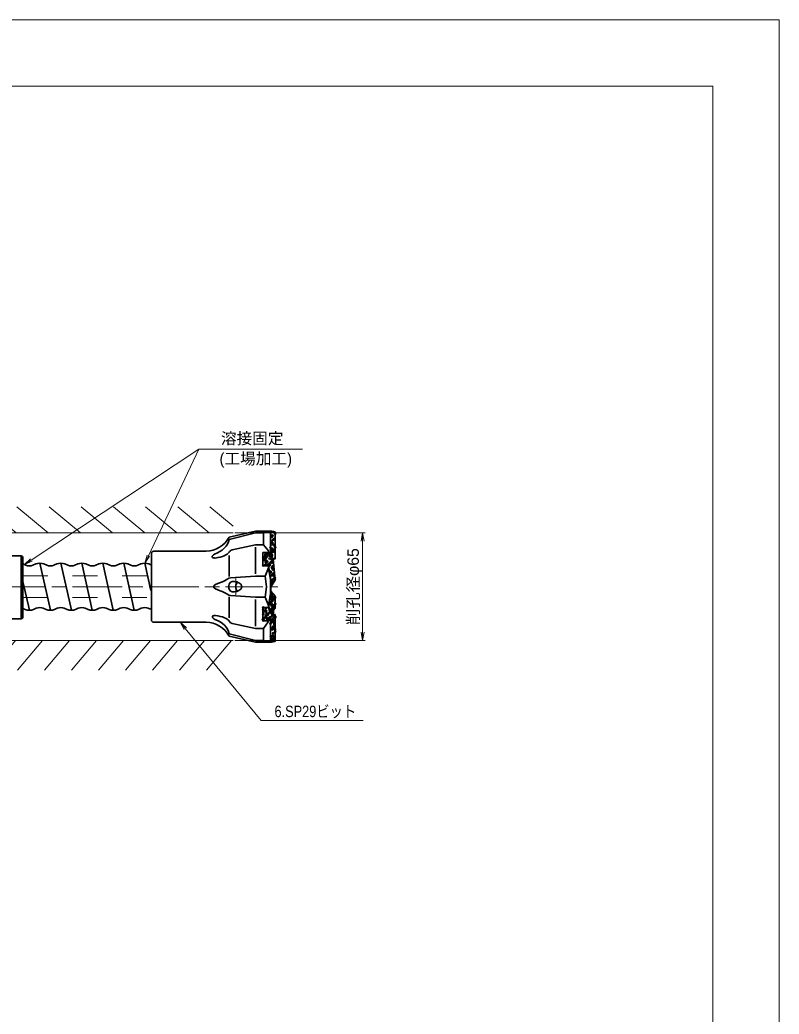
# Model space of a CAD drawing. Units: millimetres at full size, sheet at 1:2.5; details may follow other scales. Extents: x 2190 to 3870, y 1084 to 2286.
# Drawn here: x 3411 to 3870, y 1685 to 2286 of the extents above; entities that cross this region are included whole.
import ezdxf
from ezdxf.enums import TextEntityAlignment as Align

# ---------------------------------------------------------------- set-up
doc = ezdxf.new("R2010")
doc.units = ezdxf.units.MM
doc.header["$LTSCALE"] = 2.5
doc.header["$PDMODE"] = 32
doc.header["$PDSIZE"] = 1.25
doc.linetypes.add('CHAIN', pattern=[18.5, 12, -1.5, 3.5, -1.5])
doc.linetypes.add('DASHED_SPACED', pattern=[12, 6, -6])
for name, color, linetype, lineweight in [('1外形線', 7, 'Continuous', 35), ('2細い実線', 3, 'Continuous', 20), ('3隠れ線', 2, 'DASHED_SPACED', 13), ('4中心線', 1, 'CHAIN', 15), ('6寸法線', 4, 'Continuous', 13), ('7 枠・タイトル', 7, 'Continuous', 13), ('DEFPOINTS_7', 7, 'Continuous', 13)]:
    doc.layers.add(name, color=color, linetype=linetype, lineweight=lineweight)
doc.layers.add('9文字', color=7, linetype='Continuous')
doc.styles.add('ＭＳ Ｐゴシック', font='')
doc.styles.get('ＭＳ Ｐゴシック').set_extended_font_data('MS PGothic')

# ---------------------------------------------------------------- blocks, each defined once
blk = doc.blocks.new('open_arrow')
at = {"color": 0, "linetype": 'Continuous', "lineweight": -2}
blk.add_lwpolyline([(7.5, 1.25), (0, 0), (7.5, -1.25)], dxfattribs=at)

msp = doc.modelspace()

# ---------------------------------------------------------------- hatches: boundary and pattern name
at = {"layer": '2細い実線'}
h = msp.add_hatch(dxfattribs=at)
h.set_pattern_fill('USER', color=256, style=0, pattern_type=2)
h.set_pattern_definition([(140, (-1653.664, 2470.859), (-8.03485, -9.57556), [])])
h.paths.add_polyline_path([(3539.899, 1976.154), (3539.899, 1992.016), (3222.453, 1991.992), (3222.453, 1976.13)])
h = msp.add_hatch(dxfattribs=at)
h.set_pattern_fill('USER', color=256, style=0, pattern_type=2)
h.set_pattern_definition([(50, (-1653.664, 2470.859), (-9.57556, 8.03485), [])])
h.paths.add_polyline_path([(3222.453, 1911.13), (3222.453, 1893.109), (3539.899, 1893.134), (3539.899, 1911.147), (3539.864, 1911.154)])

# ---------------------------------------------------------------- linework, layer by layer
at = {"layer": '1外形線'}
for p, q in [((3553.453, 1977.151), (3537.453, 1973.651)), ((3553.453, 1976.167), (3537.453, 1972.175)), ((3563.266, 1977.134), (3553.453, 1977.151)), ((3558.183, 1976.167), (3553.453, 1976.167)), ((3562.662, 1976.655), (3558.183, 1976.167)), ((3558.183, 1968.998), (3558.183, 1976.167)), ((3565.391, 1976.768), (3562.453, 1976.655)), ((3562.453, 1976.633), (3562.453, 1962.314)), ((3565.391, 1976.768), (3563.266, 1977.134)), ((3565.391, 1976.768), (3565.391, 1960.443)), ((3553.453, 1968.998), (3539.405, 1965.925)), ((3558.183, 1968.998), (3553.453, 1968.998)), ((3553.453, 1967.486), (3553.453, 1951.426)), ((3561.301, 1965.428), (3558.183, 1968.998)), ((3367.781, 1962.238), (3411.781, 1962.238)), ((3411.781, 1924.238), (3411.781, 1962.238)), ((3412.781, 1925.238), (3412.781, 1961.238)), ((3490.453, 1963.651), (3490.453, 1923.651)), ((3523.652, 1965.151), (3491.953, 1965.151)), ((3537.453, 1949.858), (3537.453, 1962.565)), ((3557.877, 1964.265), (3561.077, 1964.265)), ((3557.877, 1964.265), (3557.877, 1956.265)), ((3561.097, 1964.265), (3557.877, 1964.265)), ((3557.877, 1956.265), (3557.877, 1964.265)), ((3557.877, 1956.585), (3557.877, 1963.946)), ((3557.877, 1963.946), (3557.877, 1956.585)), ((3557.897, 1964.265), (3561.097, 1964.265)), ((3561.077, 1964.265), (3561.301, 1964.265)), ((3561.097, 1964.265), (3563.778, 1960.408)), ((3561.301, 1964.35), (3561.301, 1965.428)), ((3561.301, 1964.265), (3561.301, 1965.428)), ((3564.181, 1960.057), (3561.301, 1964.265)), ((3563.911, 1960.451), (3565.391, 1960.443)), ((3564.122, 1960.45), (3565.391, 1947.577)), ((3412.778, 1956.446), (3412.781, 1956.469)), ((3412.778, 1956.446), (3412.781, 1956.452)), ((3412.781, 1956.447), (3412.778, 1956.446)), ((3414.518, 1956.619), (3412.785, 1957.381)), ((3420.515, 1957.435), (3418.746, 1956.619)), ((3423.016, 1957.884), (3429.366, 1929.384)), ((3427.218, 1956.619), (3425.449, 1957.435)), ((3433.215, 1957.435), (3431.446, 1956.619)), ((3433.215, 1957.435), (3432.332, 1957.102)), ((3435.716, 1957.884), (3442.066, 1929.384)), ((3439.918, 1956.619), (3438.149, 1957.435)), ((3445.915, 1957.435), (3444.147, 1956.619)), ((3448.382, 1957.884), (3454.732, 1929.384)), ((3452.618, 1956.619), (3450.849, 1957.435)), ((3458.615, 1957.435), (3456.847, 1956.619)), ((3461.082, 1957.884), (3467.432, 1929.384)), ((3465.318, 1956.619), (3463.549, 1957.435)), ((3471.315, 1957.435), (3469.547, 1956.619)), ((3473.782, 1957.884), (3480.132, 1929.384)), ((3478.018, 1956.619), (3476.249, 1957.435)), ((3484.015, 1957.435), (3482.247, 1956.619)), ((3486.482, 1957.884), (3490.153, 1941.409)), ((3490.453, 1956.741), (3488.949, 1957.435)), ((3557.877, 1956.265), (3561.077, 1956.265)), ((3561.097, 1956.265), (3557.877, 1956.265)), ((3561.301, 1955.091), (3559.196, 1949.946)), ((3561.301, 1956.265), (3561.077, 1956.265)), ((3563.778, 1960.123), (3561.097, 1956.265)), ((3561.301, 1956.265), (3562.693, 1948.094)), ((3561.301, 1955.091), (3561.301, 1956.265)), ((3561.301, 1955.091), (3562.531, 1947.857)), ((3564.181, 1960.057), (3561.363, 1955.902)), ((3563.823, 1960.265), (3564.181, 1960.057)), ((3553.453, 1949.946), (3538.21, 1948.98)), ((3559.196, 1949.946), (3553.453, 1949.946)), ((3559.196, 1949.946), (3560.129, 1943.651)), ((3412.779, 1946.829), (3416.666, 1929.384)), ((3559.196, 1937.356), (3560.129, 1943.651)), ((3562.531, 1947.857), (3562.531, 1939.572)), ((3562.693, 1948.094), (3562.693, 1939.208)), ((3565.391, 1947.577), (3562.693, 1943.651)), ((3537.453, 1937.443), (3537.453, 1924.736)), ((3553.453, 1937.356), (3538.21, 1938.321)), ((3559.196, 1937.356), (3553.453, 1937.356)), ((3561.301, 1932.21), (3559.196, 1937.356)), ((3561.301, 1932.21), (3562.531, 1939.572)), ((3562.693, 1939.208), (3561.301, 1930.713)), ((3565.391, 1937.901), (3562.689, 1940.878)), ((3565.391, 1935.288), (3562.693, 1939.208)), ((3565.391, 1937.901), (3564.502, 1936.579)), ((3565.391, 1937.901), (3565.391, 1930.362)), ((3414.165, 1929.833), (3412.775, 1930.437)), ((3420.867, 1930.649), (3419.099, 1929.833)), ((3426.865, 1929.833), (3425.096, 1930.649)), ((3433.568, 1930.649), (3431.799, 1929.833)), ((3431.86, 1929.856), (3433.567, 1930.649)), ((3439.565, 1929.833), (3437.796, 1930.649)), ((3439.565, 1929.833), (3437.797, 1930.649)), ((3446.268, 1930.649), (3444.499, 1929.833)), ((3452.265, 1929.833), (3450.497, 1930.649)), ((3458.968, 1930.649), (3457.199, 1929.833)), ((3464.965, 1929.833), (3463.197, 1930.649)), ((3471.668, 1930.649), (3469.899, 1929.833)), ((3477.665, 1929.833), (3475.897, 1930.649)), ((3484.368, 1930.649), (3482.599, 1929.833)), ((3489.93, 1930.034), (3488.597, 1930.649)), ((3553.453, 1919.815), (3553.453, 1935.876)), ((3557.877, 1931.036), (3561.077, 1931.036)), ((3557.877, 1931.036), (3557.877, 1923.036)), ((3557.877, 1930.717), (3557.877, 1923.355)), ((3561.077, 1931.036), (3563.857, 1927.036)), ((3561.301, 1932.21), (3561.301, 1930.713)), ((3564.181, 1927.244), (3561.404, 1931.339)), ((3564.181, 1927.244), (3565.391, 1935.288)), ((3565.391, 1930.362), (3564.532, 1929.577)), ((3561.077, 1923.036), (3563.857, 1927.036)), ((3564.181, 1927.244), (3561.301, 1923.036)), ((3562.531, 1924.833), (3562.531, 1910.535)), ((3563.857, 1927.036), (3564.181, 1927.244)), ((3563.911, 1926.85), (3565.391, 1926.857)), ((3565.391, 1926.857), (3565.391, 1910.535)), ((3367.781, 1924.238), (3411.781, 1924.238)), ((3523.652, 1922.151), (3491.953, 1922.151)), ((3553.453, 1918.303), (3539.405, 1921.376)), ((3557.877, 1923.036), (3561.301, 1923.036)), ((3561.072, 1922.491), (3558.183, 1918.303)), ((3561.072, 1922.491), (3561.077, 1923.036)), ((3553.453, 1911.134), (3537.453, 1915.126)), ((3553.453, 1910.151), (3537.453, 1913.651)), ((3553.453, 1910.151), (3539.405, 1913.224)), ((3558.183, 1918.303), (3553.453, 1918.303)), ((3558.183, 1918.303), (3558.183, 1911.134)), ((3558.183, 1918.303), (3558.183, 1911.134)), ((3558.183, 1911.134), (3553.453, 1911.134)), ((3563.16, 1910.151), (3553.453, 1910.151)), ((3562.531, 1910.535), (3558.183, 1911.134)), ((3565.391, 1910.535), (3562.531, 1910.535)), ((3565.391, 1910.535), (3563.16, 1910.151))]:
    msp.add_line(p, q, dxfattribs=at)
for centre, radius, start, end in [((3523.408, 1981.002), 15.853, 270.88251, 332.37348), ((3411.781, 1961.238), 1, 0, 90), ((3491.953, 1963.651), 1.5, 90, 180), ((3540.046, 1962.994), 3, 102.33909, 151.36114), ((3563.573, 1960.265), 0.25, 325.20405, 34.79595), ((3416.632, 1962.234), 6, 249.36789, 290.63395), ((3422.982, 1950.884), 7, 69.36613, 110.63387), ((3429.332, 1962.234), 6, 249.36789, 290.63395), ((3435.682, 1950.884), 7, 69.36613, 110.63387), ((3442.032, 1962.234), 6, 249.36789, 290.63395), ((3448.382, 1950.884), 7, 69.36613, 110.63387), ((3454.732, 1962.234), 6, 249.36605, 290.63395), ((3461.082, 1950.884), 7, 69.36613, 110.63387), ((3467.432, 1962.234), 6, 249.36743, 290.63395), ((3473.782, 1950.884), 7, 69.36613, 110.63387), ((3480.132, 1962.234), 6, 249.36554, 290.63395), ((3486.482, 1950.884), 7, 69.36613, 110.63387), ((3538.4, 1945.986), 3, 93.62463, 127.16401), ((3540.214, 1940.549), 6.263, 46.68446, 98.76369), ((3543.138, 1943.651), 2, 313.31554, 46.68446), ((3538.4, 1941.315), 3, 232.83599, 266.37537), ((3540.214, 1946.752), 6.263, 261.23631, 313.31554), ((3422.982, 1925.034), 6, 69.36605, 110.6363), ((3435.682, 1925.034), 6, 69.36429, 110.63741), ((3435.682, 1925.034), 6, 69.36605, 110.6363), ((3448.382, 1925.034), 6, 69.36605, 110.6363), ((3461.082, 1925.034), 6, 69.36605, 110.63552), ((3473.782, 1925.034), 6, 69.36605, 110.63381), ((3486.482, 1925.034), 6, 69.36605, 110.63368), ((3411.781, 1925.238), 1, 270, 0), ((3410.322, 1936.053), 7, 290.56737, 290.63387), ((3416.632, 1936.384), 7, 249.36613, 290.63387), ((3429.332, 1936.384), 7, 249.36613, 290.63387), ((3442.032, 1936.384), 7, 249.36613, 290.63387), ((3454.732, 1936.384), 7, 249.36613, 290.63387), ((3467.432, 1936.384), 7, 249.36613, 290.63387), ((3480.132, 1936.384), 7, 249.36613, 290.63387), ((3491.953, 1923.651), 1.5, 180, 270), ((3523.408, 1906.301), 15.852, 27.62364, 89.12037), ((3540.046, 1924.307), 3, 209.8577, 257.66091)]:
    msp.add_arc(centre, radius, start, end, dxfattribs=at)
for centre, major_axis, ratio, start_param, end_param in [((3522.708, 1973.738), (14.889, 0), 0.757569, 5.1230895, 6.1441287), ((3532.094, 1963.11), (-4.842, -1.471), 0.325734, 5.3995768, 7.092511), ((3522.67, 1965.379), (15, 0), 0.326562, 5.1554935, 6.0982292), ((3524.573, 1953.466), (15, 0), 0.566667, 5.25251, 5.6412666), ((3539.352, 1943.651), (0, 3.091), 0.679651, 6.2831853, 9.424778), ((3543.554, 1943.651), (0, 3.091), 0.679651, 0.5009551, 2.6406376), ((3524.573, 1933.835), (15, 0), 0.566667, 0.6419187, 1.0487032), ((3532.179, 1924.166), (-4.842, 1.471), 0.325734, 5.4854456, 7.1870441), ((3522.709, 1921.897), (15, 0), 0.326562, 0.1849561, 1.1276919), ((3522.748, 1913.539), (14.853, 0), 0.759403, 0.1412444, 1.1506088)]:
    msp.add_ellipse(centre, major_axis=major_axis, ratio=ratio, start_param=start_param, end_param=end_param, dxfattribs=at)
msp.add_open_spline([(3532.287, 1946.176), (3530.125, 1945.338), (3527.963, 1944.5), (3527.994, 1943.651), (3528.023, 1942.842), (3530.039, 1942.022), (3532.054, 1941.203)], degree=3, knots=[0, 0, 0, 0, 1, 1, 1, 2, 2, 2, 2], dxfattribs=at)
at = {"layer": '2細い実線'}
for p, q in [((3222.453, 1976.13), (3539.899, 1976.154)), ((3222.453, 1911.13), (3539.864, 1911.154))]:
    msp.add_line(p, q, dxfattribs=at)
for p in [(3562.71, 1976.443), (3563.185, 1974.507), (3563.321, 1973.912), (3563.724, 1974.545), (3564.027, 1971.934), (3564.28, 1972.21), (3564.523, 1976.624), (3564.669, 1972.573), (3565.292, 1975.634), (3562.493, 1967.396), (3562.653, 1966.176), (3562.831, 1970.629), (3563.167, 1970.67), (3563.313, 1966.618), (3563.33, 1969.241), (3563.733, 1969.874), (3564.147, 1966.119), (3564.719, 1968.647), (3565.343, 1967.424), (3558.131, 1961.081), (3558.513, 1959.97), (3559.066, 1960.569), (3559.22, 1962.756), (3559.323, 1961.975), (3559.483, 1960.755), (3559.582, 1963.359), (3559.709, 1961.275), (3559.962, 1961.552), (3559.985, 1963.991), (3560.472, 1962.598), (3561.33, 1963.045), (3561.887, 1962.293), (3561.956, 1960.664), (3562.526, 1964.35), (3562.779, 1964.626), (3562.922, 1964.139), (3563.024, 1963.358), (3563.185, 1962.138), (3563.338, 1964.57), (3563.347, 1959.899), (3563.363, 1962.692), (3563.453, 1960.101), (3563.741, 1965.203), (3564.701, 1964.81), (3564.847, 1960.758), (3558.14, 1956.41), (3559.116, 1956.643), (3559.591, 1958.687), (3559.752, 1958.718), (3559.854, 1957.937), (3559.994, 1959.32), (3560.015, 1956.718), (3560.454, 1958.76), (3561.025, 1956.766), (3561.279, 1957.043), (3561.896, 1957.622), (3562.006, 1956.737), (3562.647, 1958.536), (3563.355, 1955.228), (3563.49, 1954.804), (3563.717, 1958.101), (3563.758, 1955.86), (3563.963, 1954.027), (3563.985, 1956.063), (3564.088, 1955.283), (3564.248, 1954.063), (3561.904, 1952.95), (3561.988, 1952.9), (3562.342, 1952.257), (3562.595, 1952.534), (3563.364, 1950.556), (3563.54, 1950.877), (3563.767, 1951.189), (3563.912, 1948.024), (3564.516, 1952.026), (3564.619, 1951.245), (3564.78, 1950.025), (3565.024, 1948.943), (3565.048, 1947.988), (3563.372, 1945.885), (3563.522, 1947.04), (3563.658, 1947.748), (3563.775, 1946.518), (3562.512, 1937.749), (3562.673, 1936.529), (3563.389, 1936.543), (3563.718, 1939.062), (3563.727, 1935.932), (3563.792, 1937.175), (3565.096, 1937.425), (3565.202, 1937.129), (3558.065, 1930.985), (3558.093, 1929.783), (3559.641, 1930.66), (3561.938, 1934.266), (3562.278, 1934.35), (3562.362, 1933.108), (3562.941, 1934.492), (3563.044, 1933.711), (3563.204, 1932.492), (3563.398, 1931.871), (3563.473, 1930.454), (3563.474, 1935.655), (3563.595, 1929.841), (3563.7, 1935.225), (3563.801, 1932.504), (3563.846, 1931.174), (3564.791, 1931.146), (3565.044, 1931.422), (3565.252, 1933.202), (3558.115, 1927.059), (3558.191, 1928.383), (3558.199, 1923.712), (3559.156, 1924.997), (3559.41, 1925.273), (3559.453, 1929.176), (3559.599, 1925.125), (3559.65, 1925.989), (3559.771, 1929.071), (3559.874, 1928.291), (3560.034, 1927.071), (3560.053, 1926.621), (3560.302, 1925.034), (3560.405, 1924.253), (3560.778, 1926.766), (3561.005, 1927.153), (3561.947, 1929.594), (3561.955, 1924.923), (3561.973, 1928.071), (3562.227, 1928.348), (3562.343, 1929.271), (3562.489, 1925.219), (3563.406, 1927.2), (3563.543, 1923.839), (3563.575, 1929.674), (3563.736, 1928.454), (3563.809, 1927.833), (3563.896, 1927.248), (3564.004, 1926.417), (3564.107, 1925.636), (3564.267, 1924.417), (3564.911, 1925.332), (3565.379, 1925.314), (3557.96, 1923.692), (3558.097, 1923.221), (3560.987, 1923.316), (3562.539, 1921.293), (3563.29, 1923.562), (3563.411, 1917.748), (3563.415, 1922.529), (3563.423, 1917.858), (3563.818, 1923.162), (3563.826, 1918.49), (3563.877, 1923.41), (3564.023, 1919.359), (3564.536, 1922.379), (3564.606, 1919.053), (3564.638, 1921.598), (3564.799, 1920.379), (3564.86, 1919.33), (3565.067, 1918.341), (3562.667, 1913.404), (3563.359, 1911.746), (3563.432, 1913.187), (3563.835, 1913.819), (3564.073, 1915.433), (3564.727, 1913.239), (3565.17, 1917.561), (3565.331, 1916.341), (3563.106, 1911.469), (3564.055, 1911.596)]:
    msp.add_point(p, dxfattribs=at)
at = {"layer": '3隠れ線'}
for p, q in [((3412.781, 1950.132), (3490.324, 1950.131)), ((3412.781, 1937.134), (3490.18, 1937.134))]:
    msp.add_line(p, q, dxfattribs=at)
at = {"layer": '4中心線'}
for p, q in [((3541.453, 1938.719), (3541.453, 1948.582)), ((3211.589, 1943.629), (3557.888, 1943.656)), ((3566.888, 1943.651), (3562.693, 1943.651))]:
    msp.add_line(p, q, dxfattribs=at)
at = {"layer": '6寸法線'}
for p, q in [((3540.899, 1976.154), (3619.707, 1976.154)), ((3618.207, 1976.154), (3618.207, 1911.154)), ((3540.864, 1911.154), (3619.707, 1911.154))]:
    msp.add_line(p, q, dxfattribs=at)
for points in [[(3413.651, 1957), (3417.819, 1959.762), (3519.104, 2026.87), (3581.741, 2026.87)], [(3486.482, 1957.884), (3488.62, 1962.404), (3519.104, 2026.87)], [(3507.802, 1922.151), (3510.981, 1918.291), (3556.771, 1862.687), (3618.432, 1862.687)]]:
    msp.add_lwpolyline(points, dxfattribs=at)
at = {"layer": '7 枠・タイトル'}
for p, q in [((2230.031, 2246.478), (3830.031, 2246.478)), ((3830.031, 2246.478), (3830.031, 1138.478))]:
    msp.add_line(p, q, dxfattribs=at)
at = {"layer": 'DEFPOINTS_7'}
for p, q in [((2190.031, 2286.478), (3870.031, 2286.478)), ((3870.031, 2286.478), (3870.031, 1098.478))]:
    msp.add_line(p, q, dxfattribs=at)

# ---------------------------------------------------------------- block references
at = {"layer": '6寸法線', "xscale": 0.667, "yscale": 0.667}
for p, rotation in [((3618.207, 1976.154), 270), ((3413.651, 1957), 33.5), ((3486.482, 1957.884), 64.7), ((3507.802, 1922.151), 309.5), ((3618.207, 1911.154), 90)]:
    msp.add_blockref('open_arrow', p, dxfattribs=dict(at, rotation=rotation))

# ---------------------------------------------------------------- texts
at = {"layer": '6寸法線', "style": 'ＭＳ Ｐゴシック', "width": 1.05}
msp.add_text('削孔径φ65', height=6.928, rotation=90, dxfattribs=at).set_placement((3612.454, 1943.654), align=Align.MIDDLE_CENTER)
at = {"layer": '9文字', "style": 'ＭＳ Ｐゴシック'}
for s, p in [('溶接固定', (3570.32, 2033.355)), ('(工場加工)', (3575.48, 2021.131))]:
    msp.add_text(s, height=6.928, dxfattribs=at).set_placement(p, align=Align.MIDDLE_RIGHT)
at = {"layer": '9文字', "style": 'ＭＳ Ｐゴシック', "width": 0.85}
msp.add_text('6.SP29ビット', height=6.928, dxfattribs=at).set_placement((3614.275, 1868.205), align=Align.MIDDLE_RIGHT)

doc.saveas('drawing.dxf')
